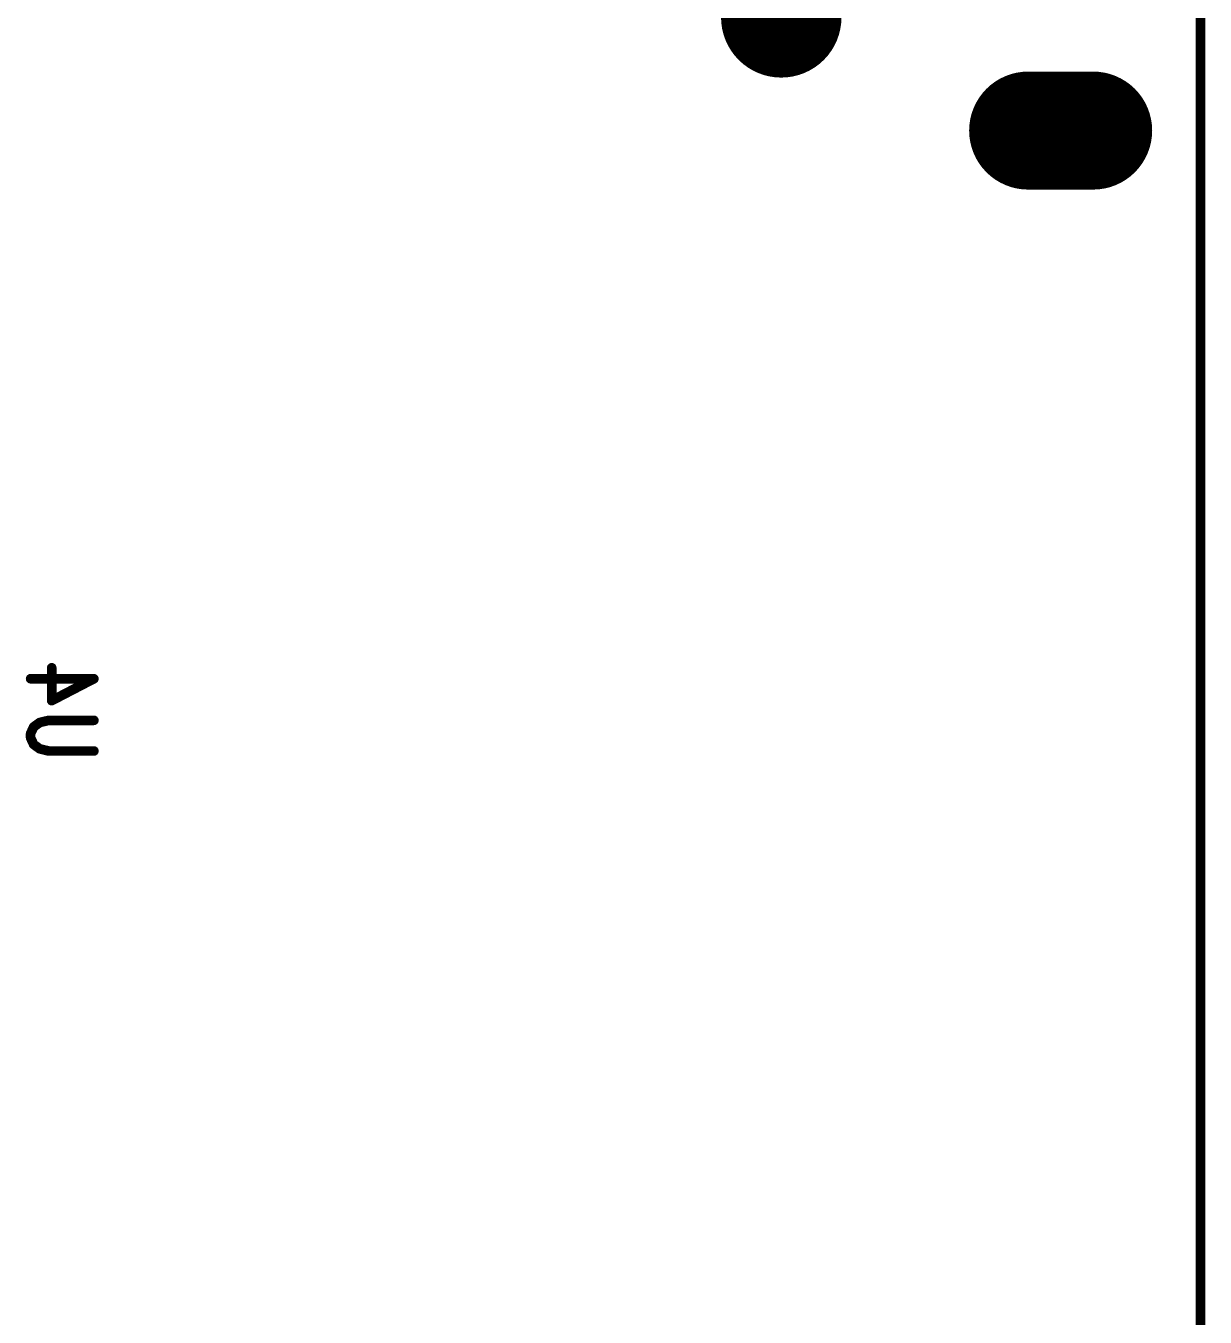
# Model space of a CAD drawing. Extents: x 99.9 to 126.1, y 95.7 to 155.
# Drawn here: x 113.81 to 126.05, y 117.6 to 131 of the extents above; entities that cross this region are included whole.
import ezdxf

# ---------------------------------------------------------------- set-up
doc = ezdxf.new("R2010")
doc.units = 0
doc.layers.get('0').update_dxf_attribs({"linetype": 'CONTINUOUS'})
doc.layers.add('MASK-BOTTOM_PHO', color=4, linetype='CONTINUOUS')
doc.layers.add('SILK-BOTTOM_PHO', color=5, linetype='CONTINUOUS')

# ---------------------------------------------------------------- blocks, each defined once
blk = doc.blocks.new('ROUND_184')
at = {"const_width": 0.624966}
blk.add_lwpolyline([(-0.312484, 0, 1), (0.312484, 0, 1)], format="xyb", close=True, dxfattribs=at)
blk = doc.blocks.new('ROUND_204')
at = {"const_width": 0.61252}
blk.add_lwpolyline([(-0.30626, 0, 1), (0.30626, 0, 1)], format="xyb", close=True, dxfattribs=at)
blk = doc.blocks.new('ROUND_1')
at = {"const_width": 0.050038}
blk.add_lwpolyline([(-0.025018, 0, 1), (0.025018, 0, 1)], format="xyb", close=True, dxfattribs=at)

msp = doc.modelspace()

# ---------------------------------------------------------------- linework, layer by layer
at = {"layer": 'MASK-BOTTOM_PHO'}
for points, const_width in [([(126.000002, 102.00005), (126.000002, 152.999948)], 0.100076), ([(124.887482, 129.912618), (124.212604, 129.912618)], 1.225042)]:
    msp.add_lwpolyline(points, dxfattribs=dict(at, const_width=const_width))
at = {"layer": 'SILK-BOTTOM_PHO', "const_width": 0.100076}
for points in [[(126.000002, 102.00005), (126.000002, 152.999948)], [(114.515646, 124.222764), (113.85931, 124.222764)], [(114.078004, 123.995434), (114.078004, 124.336302)], [(114.515646, 124.222764), (114.078004, 123.995434)], [(113.85931, 123.654566), (113.890552, 123.722638)], [(113.890552, 123.722638), (113.953036, 123.768104)], [(113.953036, 123.768104), (114.046762, 123.790964)], [(114.046762, 123.790964), (114.515646, 123.790964)], [(113.85931, 123.6091), (113.85931, 123.654566)], [(113.890552, 123.541028), (113.85931, 123.6091)], [(113.953036, 123.495562), (113.890552, 123.541028)], [(114.046762, 123.472702), (113.953036, 123.495562)], [(114.515646, 123.472702), (114.046762, 123.472702)]]:
    msp.add_lwpolyline(points, dxfattribs=at)

# ---------------------------------------------------------------- block references
at = {"layer": 'MASK-BOTTOM_PHO'}
for name, p in [('ROUND_184', (121.649998, 131.087622)), ('ROUND_204', (124.212604, 129.912618)), ('ROUND_204', (124.887482, 129.912618))]:
    msp.add_blockref(name, p, dxfattribs=at)
at = {"layer": 'SILK-BOTTOM_PHO'}
for p in [(113.85931, 124.222764), (114.078004, 124.336302), (114.515646, 124.222764), (114.515646, 124.222764), (114.078004, 123.995434), (113.890552, 123.722638), (113.953036, 123.768104), (114.046762, 123.790964), (114.515646, 123.790964), (113.85931, 123.654566), (113.85931, 123.6091), (113.890552, 123.541028), (113.953036, 123.495562), (114.046762, 123.472702), (114.515646, 123.472702)]:
    msp.add_blockref('ROUND_1', p, dxfattribs=at)

doc.saveas('drawing.dxf')
